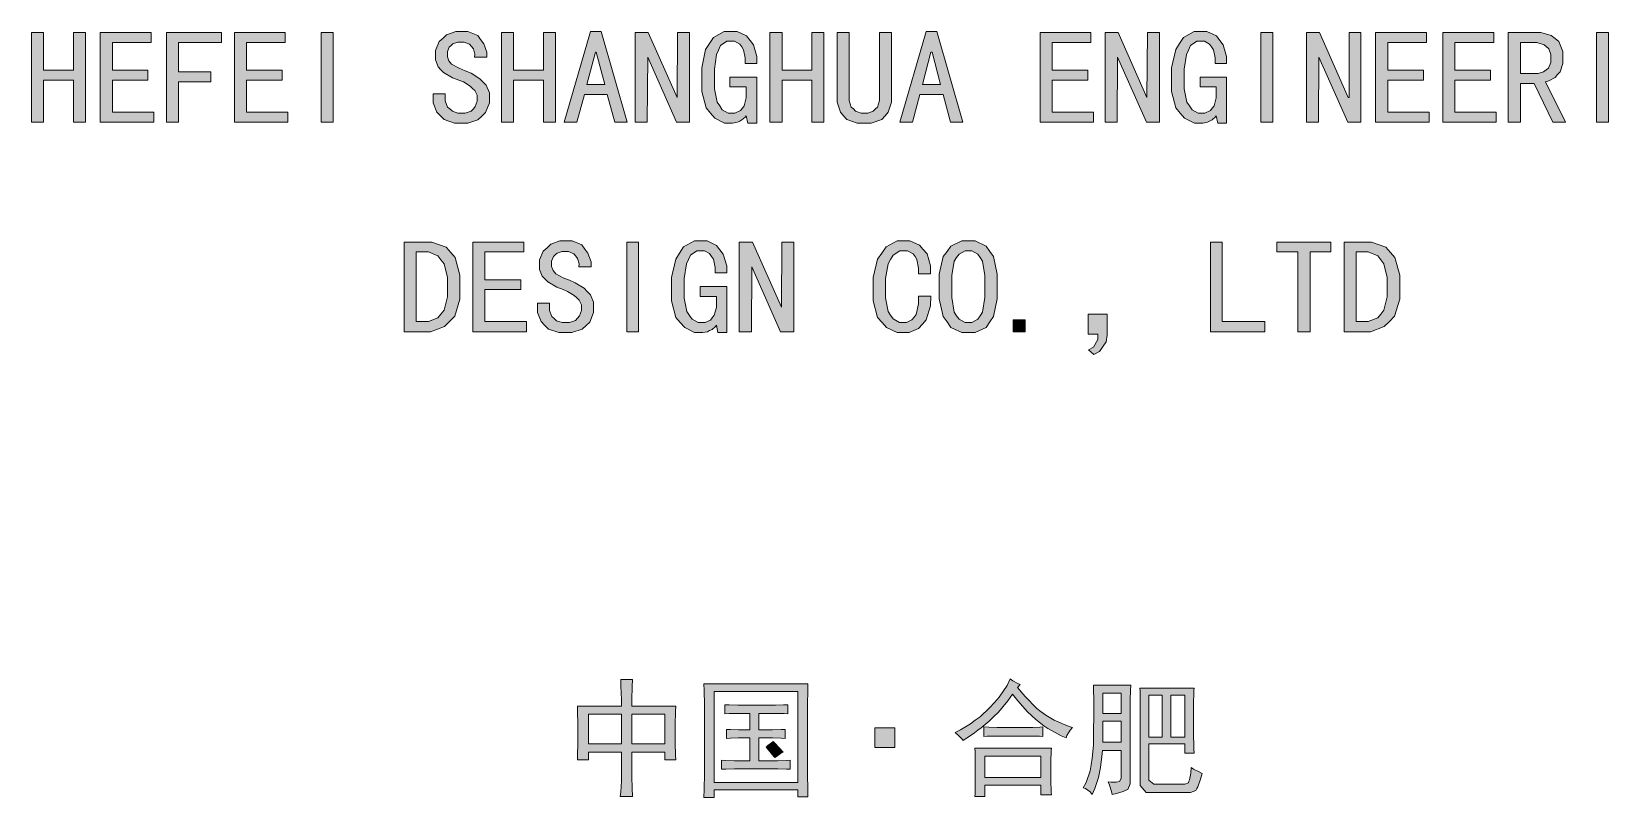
# Model space of a CAD drawing. Header units: millimetres. Extents: x 0 to 586, y 0 to 414.
# Drawn here: x 545.15 to 568.42, y 357.9 to 369.21 of the extents above; entities that cross this region are included whole.
import ezdxf

# ---------------------------------------------------------------- set-up
doc = ezdxf.new("R2010")
doc.units = ezdxf.units.MM

msp = doc.modelspace()

# ---------------------------------------------------------------- hatches: boundary and pattern name
h = msp.add_hatch(color=0)
h.dxf.hatch_style = 2
h.paths.add_polyline_path([(545.948306, 367.873139), (545.768389, 367.873139), (545.768389, 368.4905), (545.327417, 368.4905), (545.327417, 367.873139), (545.151028, 367.873139), (545.151028, 369.196056), (545.327417, 369.196056), (545.327417, 368.638667), (545.768389, 368.638667), (545.768389, 369.196056), (545.948306, 369.196056)])
h = msp.add_hatch(color=0)
h.dxf.hatch_style = 2
h.paths.add_polyline_path([(546.953722, 367.873139), (546.1635, 367.873139), (546.1635, 369.196056), (546.914917, 369.196056), (546.914917, 369.047889), (546.343417, 369.047889), (546.343417, 368.638667), (546.869056, 368.638667), (546.869056, 368.4905), (546.343417, 368.4905), (546.343417, 368.021306), (546.953722, 368.021306)])
h = msp.add_hatch(color=0)
h.dxf.hatch_style = 2
h.paths.add_polyline_path([(547.952083, 369.047889), (547.317083, 369.047889), (547.317083, 368.613972), (547.796861, 368.613972), (547.796861, 368.469333), (547.317083, 368.469333), (547.317083, 367.873139), (547.140694, 367.873139), (547.140694, 369.196056), (547.952083, 369.196056)])
h = msp.add_hatch(color=0)
h.dxf.hatch_style = 2
h.paths.add_polyline_path([(548.932806, 367.873139), (548.146111, 367.873139), (548.146111, 369.196056), (548.894, 369.196056), (548.894, 369.047889), (548.3225, 369.047889), (548.3225, 368.638667), (548.848139, 368.638667), (548.848139, 368.4905), (548.3225, 368.4905), (548.3225, 368.021306), (548.932806, 368.021306)])
h = msp.add_hatch(color=0)
h.dxf.hatch_style = 2
h.paths.add_polyline_path([(549.599556, 367.873139), (549.423167, 367.873139), (549.423167, 369.196056), (549.599556, 369.196056)])
h = msp.add_hatch(color=0)
h.dxf.hatch_style = 2
h.paths.add_polyline_path([(551.906722, 368.243556), (551.906722, 368.155361), (551.850278, 368.01425), (551.793833, 367.961333), (551.737389, 367.908417), (551.585694, 367.8555), (551.486917, 367.8555), (551.391667, 367.8555), (551.239972, 367.911944), (551.187056, 367.964861), (551.130611, 368.021306), (551.077694, 368.155361), (551.077694, 368.2365), (551.077694, 368.289417), (551.254083, 368.289417), (551.254083, 368.243556), (551.254083, 368.187111), (551.289361, 368.095389), (551.324639, 368.067167), (551.359917, 368.035417), (551.441056, 368.003667), (551.486917, 368.003667), (551.550417, 368.003667), (551.638611, 368.035417), (551.670361, 368.070694), (551.698583, 368.102444), (551.726806, 368.183583), (551.726806, 368.229444), (551.726806, 368.26825), (551.691528, 368.338806), (551.65625, 368.370556), (551.6245, 368.405833), (551.522194, 368.465806), (551.455167, 368.4905), (551.363444, 368.525778), (551.229389, 368.603389), (551.190583, 368.645722), (551.14825, 368.688056), (551.109444, 368.790361), (551.109444, 368.846806), (551.109444, 368.927944), (551.165889, 369.062), (551.222333, 369.111389), (551.27525, 369.160778), (551.409306, 369.210167), (551.486917, 369.210167), (551.589222, 369.210167), (551.733861, 369.150194), (551.776194, 369.090222), (551.822056, 369.03025), (551.867917, 368.90325), (551.867917, 368.832694), (551.688, 368.832694), (551.691528, 368.875028), (551.670361, 368.952639), (551.642139, 368.987917), (551.613917, 369.023194), (551.536306, 369.054944), (551.486917, 369.054944), (551.441056, 369.054944), (551.366972, 369.03025), (551.342278, 369.005556), (551.314056, 368.980861), (551.285833, 368.913833), (551.285833, 368.8715), (551.285833, 368.836222), (551.307, 368.77625), (551.328167, 368.751556), (551.349333, 368.726861), (551.462222, 368.666889), (551.550417, 368.631611), (551.635083, 368.596333), (551.765611, 368.511667), (551.811472, 368.465806), (551.857333, 368.416417), (551.906722, 368.307056)])
h = msp.add_hatch(color=0)
h.dxf.hatch_style = 2
h.paths.add_polyline_path([(552.880389, 367.873139), (552.704, 367.873139), (552.704, 368.4905), (552.263028, 368.4905), (552.263028, 367.873139), (552.083111, 367.873139), (552.083111, 369.196056), (552.263028, 369.196056), (552.263028, 368.638667), (552.704, 368.638667), (552.704, 369.196056), (552.880389, 369.196056)])
h = msp.add_hatch(color=0)
h.paths.add_polyline_path([(553.938722, 367.873139), (553.755278, 367.873139), (553.645917, 368.282361), (553.30725, 368.282361), (553.197889, 367.873139), (553.010917, 367.873139), (553.398972, 369.210167), (553.554194, 369.210167)])
h.paths.add_polyline_path([(553.607111, 368.430528), (553.483639, 368.90325), (553.469528, 368.90325), (553.346056, 368.430528)])
h = msp.add_hatch(color=0)
h.dxf.hatch_style = 2
h.paths.add_polyline_path([(554.859472, 367.873139), (554.668972, 367.873139), (554.242111, 368.832694), (554.235056, 367.873139), (554.055139, 367.873139), (554.055139, 369.196056), (554.249167, 369.196056), (554.676028, 368.2365), (554.683083, 369.196056), (554.859472, 369.196056)])
h = msp.add_hatch(color=0)
h.dxf.hatch_style = 2
h.paths.add_polyline_path([(555.850778, 367.8555), (555.72025, 367.8555), (555.695556, 367.964861), (555.681444, 367.943694), (555.632056, 367.904889), (555.600306, 367.88725), (555.568556, 367.873139), (555.494472, 367.8555), (555.455667, 367.8555), (555.374528, 367.8555), (555.229889, 367.933111), (555.166389, 368.007194), (555.102889, 368.084806), (555.039389, 368.324694), (555.039389, 368.4905), (555.039389, 368.673944), (555.095833, 368.945583), (555.155806, 369.033778), (555.21225, 369.121972), (555.371, 369.210167), (555.473306, 369.210167), (555.5615, 369.210167), (555.699083, 369.146667), (555.752, 369.079639), (555.801389, 369.012611), (555.850778, 368.843278), (555.850778, 368.737444), (555.681444, 368.737444), (555.681444, 368.822111), (555.653222, 368.942056), (555.628528, 368.984389), (555.600306, 369.023194), (555.522694, 369.065528), (555.473306, 369.065528), (555.409806, 369.065528), (555.318083, 369.002028), (555.286333, 368.935), (555.254583, 368.8715), (555.226361, 368.656306), (555.226361, 368.508139), (555.226361, 368.3635), (555.265167, 368.165944), (555.303972, 368.113028), (555.33925, 368.056583), (555.430972, 368.003667), (555.480361, 368.003667), (555.52975, 368.003667), (555.610889, 368.042472), (555.639111, 368.07775), (555.667333, 368.113028), (555.695556, 368.229444), (555.695556, 368.307056), (555.695556, 368.391722), (555.455667, 368.391722), (555.455667, 368.536361), (555.850778, 368.536361)])
h = msp.add_hatch(color=0)
h.dxf.hatch_style = 2
h.paths.add_polyline_path([(556.842083, 367.873139), (556.665694, 367.873139), (556.665694, 368.4905), (556.224722, 368.4905), (556.224722, 367.873139), (556.044806, 367.873139), (556.044806, 369.196056), (556.224722, 369.196056), (556.224722, 368.638667), (556.665694, 368.638667), (556.665694, 369.196056), (556.842083, 369.196056)])
h = msp.add_hatch(color=0)
h.dxf.hatch_style = 2
h.paths.add_polyline_path([(557.840444, 368.261194), (557.840444, 368.165944), (557.791056, 368.021306), (557.745194, 367.964861), (557.695806, 367.911944), (557.540583, 367.8555), (557.438278, 367.8555), (557.332444, 367.8555), (557.18075, 367.911944), (557.131361, 367.964861), (557.0855, 368.021306), (557.036111, 368.165944), (557.036111, 368.261194), (557.036111, 369.196056), (557.2125, 369.196056), (557.2125, 368.261194), (557.2125, 368.194167), (557.24425, 368.095389), (557.276, 368.067167), (557.30775, 368.035417), (557.388889, 368.003667), (557.438278, 368.003667), (557.487667, 368.003667), (557.568806, 368.035417), (557.600556, 368.067167), (557.632306, 368.095389), (557.660528, 368.194167), (557.660528, 368.261194), (557.660528, 369.196056), (557.840444, 369.196056)])
h = msp.add_hatch(color=0)
h.paths.add_polyline_path([(558.891722, 367.873139), (558.708278, 367.873139), (558.598917, 368.282361), (558.256722, 368.282361), (558.150889, 367.873139), (557.963917, 367.873139), (558.351972, 369.210167), (558.507194, 369.210167)])
h.paths.add_polyline_path([(558.560111, 368.430528), (558.436639, 368.90325), (558.419, 368.90325), (558.295528, 368.430528)])
h = msp.add_hatch(color=0)
h.dxf.hatch_style = 2
h.paths.add_polyline_path([(560.817889, 367.873139), (560.031194, 367.873139), (560.031194, 369.196056), (560.779083, 369.196056), (560.779083, 369.047889), (560.207583, 369.047889), (560.207583, 368.638667), (560.733222, 368.638667), (560.733222, 368.4905), (560.207583, 368.4905), (560.207583, 368.021306), (560.817889, 368.021306)])
h = msp.add_hatch(color=0)
h.dxf.hatch_style = 2
h.paths.add_polyline_path([(561.795083, 367.873139), (561.601056, 367.873139), (561.174194, 368.832694), (561.167139, 367.873139), (560.99075, 367.873139), (560.99075, 369.196056), (561.18125, 369.196056), (561.608111, 368.2365), (561.615167, 369.196056), (561.795083, 369.196056)])
h = msp.add_hatch(color=0)
h.dxf.hatch_style = 2
h.paths.add_polyline_path([(562.782861, 367.8555), (562.652333, 367.8555), (562.631167, 367.964861), (562.613528, 367.943694), (562.567667, 367.904889), (562.532389, 367.88725), (562.500639, 367.873139), (562.430083, 367.8555), (562.391278, 367.8555), (562.310139, 367.8555), (562.161972, 367.933111), (562.098472, 368.007194), (562.034972, 368.084806), (561.971472, 368.324694), (561.971472, 368.4905), (561.971472, 368.673944), (562.031444, 368.945583), (562.087889, 369.033778), (562.147861, 369.121972), (562.303083, 369.210167), (562.405389, 369.210167), (562.493583, 369.210167), (562.634694, 369.146667), (562.684083, 369.079639), (562.733472, 369.012611), (562.782861, 368.843278), (562.782861, 368.737444), (562.613528, 368.737444), (562.613528, 368.822111), (562.588833, 368.942056), (562.560611, 368.984389), (562.532389, 369.023194), (562.454778, 369.065528), (562.405389, 369.065528), (562.341889, 369.065528), (562.250167, 369.002028), (562.218417, 368.935), (562.190194, 368.8715), (562.158444, 368.656306), (562.158444, 368.508139), (562.158444, 368.3635), (562.19725, 368.165944), (562.236056, 368.113028), (562.274861, 368.056583), (562.363056, 368.003667), (562.412444, 368.003667), (562.461833, 368.003667), (562.542972, 368.042472), (562.571194, 368.07775), (562.599417, 368.113028), (562.631167, 368.229444), (562.631167, 368.307056), (562.631167, 368.391722), (562.391278, 368.391722), (562.391278, 368.536361), (562.782861, 368.536361)])
h = msp.add_hatch(color=0)
h.dxf.hatch_style = 2
h.paths.add_polyline_path([(563.463722, 367.873139), (563.287333, 367.873139), (563.287333, 369.196056), (563.463722, 369.196056)])
h = msp.add_hatch(color=0)
h.dxf.hatch_style = 2
h.paths.add_polyline_path([(564.765472, 367.873139), (564.571444, 367.873139), (564.144583, 368.832694), (564.137528, 367.873139), (563.961139, 367.873139), (563.961139, 369.196056), (564.155167, 369.196056), (564.5785, 368.2365), (564.589083, 368.2365), (564.589083, 369.196056), (564.765472, 369.196056)])
h = msp.add_hatch(color=0)
h.dxf.hatch_style = 2
h.paths.add_polyline_path([(565.770889, 367.873139), (564.980667, 367.873139), (564.980667, 369.196056), (565.732083, 369.196056), (565.732083, 369.047889), (565.160583, 369.047889), (565.160583, 368.638667), (565.686222, 368.638667), (565.686222, 368.4905), (565.160583, 368.4905), (565.160583, 368.021306), (565.770889, 368.021306)])
h = msp.add_hatch(color=0)
h.dxf.hatch_style = 2
h.paths.add_polyline_path([(566.762194, 367.873139), (565.971972, 367.873139), (565.971972, 369.196056), (566.723389, 369.196056), (566.723389, 369.047889), (566.151889, 369.047889), (566.151889, 368.638667), (566.677528, 368.638667), (566.677528, 368.4905), (566.151889, 368.4905), (566.151889, 368.021306), (566.762194, 368.021306)])
h = msp.add_hatch(color=0)
h.paths.add_polyline_path([(567.781722, 367.873139), (567.598278, 367.873139), (567.319583, 368.444639), (567.1185, 368.444639), (567.1185, 367.873139), (566.938583, 367.873139), (566.938583, 369.196056), (567.326639, 369.196056), (567.418361, 369.196056), (567.570056, 369.150194), (567.630028, 369.107861), (567.686472, 369.062), (567.742917, 368.917361), (567.742917, 368.815056), (567.742917, 368.737444), (567.704111, 368.6175), (567.665306, 368.575167), (567.630028, 368.532833), (567.538306, 368.479917), (567.488917, 368.469333)])
h.paths.add_polyline_path([(567.566528, 368.815056), (567.566528, 368.8715), (567.534778, 368.956167), (567.4995, 368.987917), (567.46775, 369.016139), (567.361917, 369.047889), (567.287833, 369.047889), (567.1185, 369.047889), (567.1185, 368.592806), (567.333694, 368.592806), (567.379556, 368.592806), (567.460694, 368.6175), (567.495972, 368.642194), (567.53125, 368.666889), (567.566528, 368.755083)])
h = msp.add_hatch(color=0)
h.dxf.hatch_style = 2
h.paths.add_polyline_path([(568.416722, 367.873139), (568.240333, 367.873139), (568.240333, 369.196056), (568.416722, 369.196056)])
h = msp.add_hatch(color=0)
h.paths.add_polyline_path([(551.469278, 365.438972), (551.469278, 365.259056), (551.395194, 365.008583), (551.317583, 364.930972), (551.2435, 364.856889), (551.038889, 364.779278), (550.911889, 364.779278), (550.650833, 364.779278), (550.650833, 366.102194), (550.911889, 366.102194), (551.056528, 366.102194), (551.268194, 366.024583), (551.335222, 365.9505), (551.40225, 365.872889), (551.469278, 365.615361)])
h.paths.add_polyline_path([(551.285833, 365.438972), (551.285833, 365.580083), (551.236444, 365.781167), (551.190583, 365.841139), (551.144722, 365.897583), (551.007139, 365.957556), (550.911889, 365.957556), (550.827222, 365.957556), (550.827222, 364.927444), (550.911889, 364.927444), (551.007139, 364.927444), (551.144722, 364.983889), (551.190583, 365.040333), (551.236444, 365.096778), (551.285833, 365.294333)])
h = msp.add_hatch(color=0)
h.dxf.hatch_style = 2
h.paths.add_polyline_path([(552.453528, 364.779278), (551.663306, 364.779278), (551.663306, 366.102194), (552.414722, 366.102194), (552.414722, 365.957556), (551.839694, 365.957556), (551.839694, 365.544806), (552.368861, 365.544806), (552.368861, 365.400167), (551.839694, 365.400167), (551.839694, 364.927444), (552.453528, 364.927444)])
h = msp.add_hatch(color=0)
h.dxf.hatch_style = 2
h.paths.add_polyline_path([(553.441306, 365.153222), (553.441306, 365.0615), (553.388389, 364.920389), (553.331944, 364.871), (553.2755, 364.818083), (553.120278, 364.765167), (553.025028, 364.765167), (552.929778, 364.765167), (552.778083, 364.818083), (552.721639, 364.874528), (552.668722, 364.927444), (552.615806, 365.0615), (552.615806, 365.142639), (552.615806, 365.199083), (552.792194, 365.199083), (552.792194, 365.153222), (552.792194, 365.09325), (552.827472, 365.005056), (552.86275, 364.973306), (552.898028, 364.941556), (552.979167, 364.913333), (553.025028, 364.913333), (553.088528, 364.913333), (553.176722, 364.945083), (553.208472, 364.976833), (553.236694, 365.012111), (553.264917, 365.089722), (553.264917, 365.135583), (553.264917, 365.174389), (553.229639, 365.244944), (553.194361, 365.280222), (553.159083, 365.311972), (553.060306, 365.371944), (552.993278, 365.400167), (552.901556, 365.435444), (552.7675, 365.513056), (552.728694, 365.555389), (552.686361, 365.597722), (552.647556, 365.6965), (552.647556, 365.756472), (552.647556, 365.837611), (552.700472, 365.968139), (552.756917, 366.017528), (552.813361, 366.070444), (552.947417, 366.119833), (553.025028, 366.119833), (553.127333, 366.119833), (553.271972, 366.059861), (553.314306, 365.999889), (553.360167, 365.939917), (553.406028, 365.809389), (553.406028, 365.738833), (553.226111, 365.738833), (553.229639, 365.781167), (553.208472, 365.858778), (553.18025, 365.894056), (553.152028, 365.929333), (553.074417, 365.964611), (553.025028, 365.964611), (552.979167, 365.964611), (552.905083, 365.939917), (552.876861, 365.915222), (552.852167, 365.890528), (552.823944, 365.819972), (552.823944, 365.777639), (552.823944, 365.742361), (552.845111, 365.682389), (552.866278, 365.657694), (552.887444, 365.633), (552.996806, 365.573028), (553.088528, 365.53775), (553.173194, 365.502472), (553.303722, 365.421333), (553.349583, 365.371944), (553.395444, 365.322556), (553.441306, 365.213194)])
h = msp.add_hatch(color=0)
h.dxf.hatch_style = 2
h.paths.add_polyline_path([(554.108056, 364.779278), (553.931667, 364.779278), (553.931667, 366.102194), (554.108056, 366.102194)])
h = msp.add_hatch(color=0)
h.dxf.hatch_style = 2
h.paths.add_polyline_path([(555.409806, 364.765167), (555.27575, 364.765167), (555.254583, 364.874528), (555.236944, 364.849833), (555.191083, 364.811028), (555.155806, 364.796917), (555.124056, 364.779278), (555.0535, 364.765167), (555.014694, 364.765167), (554.933556, 364.765167), (554.788917, 364.83925), (554.721889, 364.916861), (554.658389, 364.990944), (554.594889, 365.234361), (554.594889, 365.400167), (554.594889, 365.580083), (554.654861, 365.851722), (554.711306, 365.939917), (554.771278, 366.031639), (554.930028, 366.119833), (555.028806, 366.119833), (555.117, 366.119833), (555.258111, 366.052806), (555.3075, 365.989306), (555.356889, 365.922278), (555.409806, 365.752944), (555.409806, 365.647111), (555.236944, 365.647111), (555.236944, 365.72825), (555.21225, 365.851722), (555.184028, 365.890528), (555.155806, 365.932861), (555.078194, 365.971667), (555.028806, 365.971667), (554.968833, 365.971667), (554.873583, 365.908167), (554.841833, 365.844667), (554.813611, 365.781167), (554.781861, 365.565972), (554.781861, 365.414278), (554.781861, 365.273167), (554.820667, 365.075611), (554.859472, 365.019167), (554.898278, 364.96625), (554.986472, 364.913333), (555.035861, 364.913333), (555.088778, 364.913333), (555.166389, 364.948611), (555.194611, 364.983889), (555.222833, 365.022694), (555.254583, 365.135583), (555.254583, 365.213194), (555.254583, 365.297861), (555.014694, 365.297861), (555.014694, 365.446028), (555.409806, 365.446028)])
h = msp.add_hatch(color=0)
h.dxf.hatch_style = 2
h.paths.add_polyline_path([(556.397583, 364.779278), (556.203556, 364.779278), (555.780222, 365.738833), (555.773167, 364.779278), (555.59325, 364.779278), (555.59325, 366.102194), (555.787278, 366.102194), (556.214139, 365.142639), (556.221194, 366.102194), (556.397583, 366.102194)])
h = msp.add_hatch(color=0)
h.dxf.hatch_style = 2
h.paths.add_polyline_path([(558.419, 365.304917), (558.415472, 365.160278), (558.351972, 364.952139), (558.295528, 364.888639), (558.235556, 364.828667), (558.097972, 364.765167), (558.016833, 364.765167), (557.921583, 364.765167), (557.762833, 364.83925), (557.699333, 364.916861), (557.632306, 364.990944), (557.568806, 365.234361), (557.568806, 365.400167), (557.568806, 365.580083), (557.632306, 365.851722), (557.695806, 365.939917), (557.759306, 366.031639), (557.921583, 366.119833), (558.023889, 366.119833), (558.108556, 366.119833), (558.249667, 366.056333), (558.306111, 365.992833), (558.362556, 365.929333), (558.415472, 365.749417), (558.411944, 365.633), (558.239083, 365.633), (558.239083, 365.717667), (558.214389, 365.844667), (558.186167, 365.887), (558.157944, 365.929333), (558.076806, 365.971667), (558.023889, 365.971667), (557.960389, 365.971667), (557.861611, 365.908167), (557.826333, 365.844667), (557.791056, 365.781167), (557.75225, 365.565972), (557.75225, 365.414278), (557.75225, 365.276694), (557.791056, 365.079139), (557.826333, 365.022694), (557.861611, 364.969778), (557.956861, 364.913333), (558.016833, 364.913333), (558.059167, 364.913333), (558.136778, 364.952139), (558.172056, 364.994472), (558.203806, 365.033278), (558.239083, 365.192028), (558.239083, 365.304917)])
h = msp.add_hatch(color=0)
h.paths.add_polyline_path([(559.399722, 365.446028), (559.399722, 365.262583), (559.343278, 365.001528), (559.290361, 364.923917), (559.233917, 364.842778), (559.075167, 364.765167), (558.976389, 364.765167), (558.874083, 364.765167), (558.715333, 364.842778), (558.658889, 364.923917), (558.598917, 365.001528), (558.542472, 365.262583), (558.542472, 365.446028), (558.542472, 365.629472), (558.598917, 365.887), (558.658889, 365.964611), (558.715333, 366.042222), (558.874083, 366.119833), (558.976389, 366.119833), (559.075167, 366.119833), (559.233917, 366.042222), (559.290361, 365.964611), (559.343278, 365.887), (559.399722, 365.629472)])
h.paths.add_polyline_path([(559.216278, 365.446028), (559.216278, 365.608306), (559.181, 365.819972), (559.145722, 365.872889), (559.110444, 365.922278), (559.025778, 365.971667), (558.976389, 365.971667), (558.923472, 365.971667), (558.838806, 365.922278), (558.8, 365.872889), (558.764722, 365.819972), (558.729444, 365.608306), (558.729444, 365.446028), (558.729444, 365.28375), (558.764722, 365.068556), (558.8, 365.015639), (558.838806, 364.962722), (558.923472, 364.913333), (558.976389, 364.913333), (559.025778, 364.913333), (559.110444, 364.962722), (559.145722, 365.015639), (559.181, 365.068556), (559.216278, 365.28375)])
h = msp.add_hatch(color=0)
h.dxf.hatch_style = 2
h.paths.add_polyline_path([(563.347306, 364.779278), (562.542972, 364.779278), (562.542972, 366.102194), (562.719361, 366.102194), (562.719361, 364.927444), (563.347306, 364.927444)])
h = msp.add_hatch(color=0)
h.dxf.hatch_style = 2
h.paths.add_polyline_path([(564.320972, 365.957556), (564.014056, 365.957556), (564.014056, 364.779278), (563.834139, 364.779278), (563.834139, 365.957556), (563.523694, 365.957556), (563.523694, 366.102194), (564.320972, 366.102194)])
h = msp.add_hatch(color=0)
h.paths.add_polyline_path([(565.336972, 365.438972), (565.336972, 365.259056), (565.259361, 365.008583), (565.185278, 364.930972), (565.107667, 364.856889), (564.906583, 364.779278), (564.779583, 364.779278), (564.515, 364.779278), (564.515, 366.102194), (564.779583, 366.102194), (564.920694, 366.102194), (565.132361, 366.024583), (565.199389, 365.9505), (565.266417, 365.872889), (565.336972, 365.615361)])
h.paths.add_polyline_path([(565.15, 365.438972), (565.15, 365.580083), (565.104139, 365.781167), (565.058278, 365.841139), (565.012417, 365.897583), (564.871306, 365.957556), (564.779583, 365.957556), (564.694917, 365.957556), (564.694917, 364.927444), (564.779583, 364.927444), (564.871306, 364.927444), (565.012417, 364.983889), (565.058278, 365.040333), (565.104139, 365.096778), (565.15, 365.294333)])
h = msp.add_hatch(color=0)
h.dxf.hatch_style = 2
h.paths.add_polyline_path([(559.812472, 364.779278), (559.632556, 364.779278), (559.632556, 364.952139), (559.812472, 364.952139)])
h = msp.add_hatch(color=0)
h.dxf.hatch_style = 2
h.paths.add_polyline_path([(560.740278, 365.036806), (561.018972, 365.036806), (561.018972, 364.726361), (561.004861, 364.631111), (560.909611, 364.486472), (560.824944, 364.440611), (560.747333, 364.511167), (560.817889, 364.549972), (560.884917, 364.662861), (560.884917, 364.740472), (560.740278, 364.740472)])
h = msp.add_hatch(color=0)
h.paths.add_polyline_path([(554.016333, 359.646361), (554.012806, 359.540528), (554.009278, 359.342972), (554.009278, 359.25125), (554.654861, 359.25125), (554.651333, 359.177167), (554.647806, 358.972556), (554.647806, 358.842028), (554.647806, 358.715028), (554.651333, 358.524528), (554.654861, 358.461028), (554.492583, 358.461028), (554.492583, 358.573917), (554.009278, 358.573917), (554.009278, 358.252889), (554.009278, 358.210556), (554.012806, 358.041222), (554.016333, 357.91775), (553.836417, 357.91775), (553.843472, 357.984778), (553.854056, 358.143528), (553.854056, 358.231722), (553.854056, 358.573917), (553.367222, 358.573917), (553.367222, 358.461028), (553.204944, 358.461028), (553.208472, 358.517472), (553.212, 358.707972), (553.212, 358.842028), (553.212, 358.979611), (553.208472, 359.184222), (553.204944, 359.25125), (553.854056, 359.25125), (553.854056, 359.350028), (553.847, 359.547583), (553.843472, 359.646361)])
h.paths.add_polyline_path([(554.492583, 358.693861), (554.492583, 359.131306), (554.009278, 359.131306), (554.009278, 358.693861)])
h.paths.add_polyline_path([(553.854056, 358.693861), (553.854056, 359.131306), (553.367222, 359.131306), (553.367222, 358.693861)])
h = msp.add_hatch(color=0)
h.paths.add_polyline_path([(556.605722, 359.579333), (556.602194, 359.484083), (556.598667, 359.275944), (556.598667, 359.163056), (556.598667, 358.365778), (556.598667, 358.249361), (556.602194, 358.023583), (556.605722, 357.910694), (556.457556, 357.910694), (556.457556, 358.016528), (555.222833, 358.016528), (555.222833, 357.903639), (555.071139, 357.903639), (555.074667, 358.020056), (555.081722, 358.256417), (555.081722, 358.379889), (555.081722, 359.163056), (555.081722, 359.272417), (555.074667, 359.480556), (555.071139, 359.579333)])
h.paths.add_polyline_path([(556.457556, 358.125889), (556.457556, 359.466444), (555.222833, 359.466444), (555.222833, 358.125889)])
h = msp.add_hatch(color=0)
h.dxf.hatch_style = 2
h.paths.add_polyline_path([(559.699583, 359.526417), (559.808944, 359.395889), (559.981806, 359.215972), (560.048833, 359.170111), (560.115861, 359.120722), (560.239333, 359.046639), (560.295778, 359.018417), (560.352222, 358.993722), (560.458056, 358.951389), (560.510972, 358.937278), (560.475694, 358.898472), (560.426306, 358.820861), (560.415722, 358.782056), (560.341639, 358.813806), (560.207583, 358.887889), (560.147611, 358.923167), (560.087639, 358.961972), (559.967694, 359.053694), (559.904194, 359.113667), (559.844222, 359.170111), (559.703111, 359.328861), (559.6255, 359.427639), (559.554944, 359.328861), (559.417361, 359.163056), (559.346806, 359.099556), (559.279778, 359.032528), (559.159833, 358.930222), (559.113972, 358.894944), (559.064583, 358.856139), (558.955222, 358.782056), (558.89525, 358.74325), (558.888194, 358.760889), (558.828222, 358.820861), (558.778833, 358.863194), (558.856444, 358.902), (559.004611, 358.990194), (559.075167, 359.043111), (559.145722, 359.096028), (559.286833, 359.226556), (559.357389, 359.307694), (559.427944, 359.385306), (559.544361, 359.558167), (559.590222, 359.653417), (559.629028, 359.625194), (559.703111, 359.586389), (559.738389, 359.572278)])
h = msp.add_hatch(color=0)
h.paths.add_polyline_path([(561.033083, 358.136472), (561.078944, 358.129417), (561.153028, 358.129417), (561.177722, 358.132944), (561.202417, 358.14), (561.227111, 358.182333), (561.227111, 358.224667), (561.227111, 358.595083), (560.951944, 358.595083), (560.941361, 358.506889), (560.920194, 358.344611), (560.906083, 358.274056), (560.891972, 358.199972), (560.839056, 358.037694), (560.80025, 357.9495), (560.7685, 357.984778), (560.701472, 358.034167), (560.666194, 358.04475), (560.712056, 358.122361), (560.772028, 358.295222), (560.786139, 358.386944), (560.80025, 358.482194), (560.817889, 358.676222), (560.821417, 358.782056), (560.821417, 358.887889), (560.824944, 359.106611), (560.824944, 359.2195), (560.824944, 359.335917), (560.821417, 359.508778), (560.817889, 359.561694), (561.368222, 359.561694), (561.364694, 359.487611), (561.361167, 359.342972), (561.361167, 359.272417), (561.361167, 358.17175), (561.361167, 358.104722), (561.325889, 358.023583), (561.294139, 358.009472), (561.258861, 357.991833), (561.160083, 357.963611), (561.093056, 357.9495), (561.082472, 357.991833), (561.05425, 358.087083)])
h.paths.add_polyline_path([(561.227111, 358.722083), (561.227111, 359.029), (560.959, 359.029), (560.959, 358.722083)])
h.paths.add_polyline_path([(561.227111, 359.145417), (561.227111, 359.445278), (560.959, 359.445278), (560.959, 359.145417)])
h = msp.add_hatch(color=0)
h.paths.add_polyline_path([(562.303083, 359.519361), (562.299556, 359.484083), (562.296028, 359.258306), (562.296028, 359.064278), (562.296028, 358.87025), (562.299556, 358.619778), (562.303083, 358.559806), (562.169028, 358.559806), (562.169028, 358.693861), (561.636333, 358.693861), (561.636333, 358.224667), (561.636333, 358.161167), (561.706889, 358.097667), (561.777444, 358.097667), (562.126694, 358.097667), (562.1655, 358.097667), (562.218417, 358.118833), (562.225472, 358.143528), (562.236056, 358.164694), (562.253694, 358.263472), (562.26075, 358.344611), (562.296028, 358.319917), (562.377167, 358.281111), (562.423028, 358.259944), (562.398333, 358.175278), (562.356, 358.062389), (562.341889, 358.034167), (562.327778, 358.005944), (562.250167, 357.977722), (562.186667, 357.977722), (561.678667, 357.977722), (561.594, 357.977722), (561.509333, 358.080028), (561.509333, 358.178806), (561.509333, 359.304167), (561.509333, 359.367667), (561.505806, 359.4735), (561.502278, 359.519361)])
h.paths.add_polyline_path([(562.169028, 358.796167), (562.169028, 359.413528), (561.960889, 359.413528), (561.960889, 358.796167)])
h.paths.add_polyline_path([(561.833889, 358.796167), (561.833889, 359.413528), (561.636333, 359.413528), (561.636333, 358.796167)])
h = msp.add_hatch(color=0)
h.dxf.hatch_style = 2
h.paths.add_polyline_path([(556.0695, 359.265361), (556.125944, 359.265361), (556.245889, 359.268889), (556.309389, 359.272417), (556.309389, 359.138361), (556.252944, 359.141889), (556.133, 359.145417), (556.0695, 359.145417), (555.882528, 359.145417), (555.882528, 358.902), (556.016583, 358.902), (556.083611, 358.902), (556.210611, 358.905528), (556.270583, 358.909056), (556.270583, 358.775), (556.210611, 358.778528), (556.083611, 358.782056), (556.016583, 358.782056), (555.882528, 358.782056), (555.882528, 358.446917), (556.090667, 358.446917), (556.157694, 358.446917), (556.284694, 358.450444), (556.344667, 358.453972), (556.344667, 358.319917), (556.288222, 358.323444), (556.161222, 358.326972), (556.090667, 358.326972), (555.586194, 358.326972), (555.522694, 358.326972), (555.395694, 358.323444), (555.332194, 358.319917), (555.332194, 358.453972), (555.395694, 358.450444), (555.522694, 358.446917), (555.586194, 358.446917), (555.748472, 358.446917), (555.748472, 358.782056), (555.646167, 358.782056), (555.582667, 358.782056), (555.462722, 358.778528), (555.406278, 358.775), (555.406278, 358.909056), (555.462722, 358.905528), (555.582667, 358.902), (555.646167, 358.902), (555.748472, 358.902), (555.748472, 359.145417), (555.639111, 359.145417), (555.572083, 359.145417), (555.441556, 359.141889), (555.378056, 359.138361), (555.378056, 359.272417), (555.441556, 359.268889), (555.572083, 359.265361), (555.639111, 359.265361)])
h = msp.add_hatch(color=0)
h.dxf.hatch_style = 2
h.paths.add_polyline_path([(557.5935, 358.930222), (557.886306, 358.930222), (557.886306, 358.640944), (557.5935, 358.640944)])
h = msp.add_hatch(color=0)
h.dxf.hatch_style = 2
h.paths.add_polyline_path([(559.865389, 358.937278), (559.921833, 358.937278), (560.027667, 358.940806), (560.073528, 358.944333), (560.073528, 358.803222), (560.024139, 358.80675), (559.921833, 358.810278), (559.872444, 358.810278), (559.456167, 358.810278), (559.375028, 358.810278), (559.251556, 358.80675), (559.202167, 358.803222), (559.202167, 358.944333), (559.272722, 358.940806), (559.399722, 358.937278), (559.456167, 358.937278)])
h = msp.add_hatch(color=0)
h.dxf.hatch_style = 2
h.paths.add_polyline_path([(556.090667, 358.729139), (556.111833, 358.7115), (556.185917, 358.633889), (556.242361, 358.573917), (556.203556, 358.55275), (556.140056, 358.510417), (556.115361, 358.492778), (556.104778, 358.506889), (556.041278, 358.5845), (555.988361, 358.648), (556.016583, 358.669167), (556.0695, 358.7115)])
h = msp.add_hatch(color=0)
h.paths.add_polyline_path([(560.200528, 358.633889), (560.193472, 358.595083), (560.189944, 358.42575), (560.189944, 358.291694), (560.189944, 358.157639), (560.193472, 357.98125), (560.200528, 357.942444), (560.041778, 357.942444), (560.041778, 358.083556), (559.216278, 358.083556), (559.216278, 357.91775), (559.068111, 357.91775), (559.071639, 357.963611), (559.075167, 358.132944), (559.075167, 358.259944), (559.075167, 358.390472), (559.071639, 358.577444), (559.068111, 358.633889)])
h.paths.add_polyline_path([(560.041778, 358.199972), (560.041778, 358.513944), (559.216278, 358.513944), (559.216278, 358.199972)])

# ---------------------------------------------------------------- linework, layer by layer
at = {"color": 0, "lineweight": 0}
for points in [[(545.948306, 367.873139), (545.768389, 367.873139), (545.768389, 368.4905), (545.327417, 368.4905), (545.327417, 367.873139), (545.151028, 367.873139), (545.151028, 369.196056), (545.327417, 369.196056), (545.327417, 368.638667), (545.768389, 368.638667), (545.768389, 369.196056), (545.948306, 369.196056)], [(546.953722, 367.873139), (546.1635, 367.873139), (546.1635, 369.196056), (546.914917, 369.196056), (546.914917, 369.047889), (546.343417, 369.047889), (546.343417, 368.638667), (546.869056, 368.638667), (546.869056, 368.4905), (546.343417, 368.4905), (546.343417, 368.021306), (546.953722, 368.021306)], [(547.952083, 369.047889), (547.317083, 369.047889), (547.317083, 368.613972), (547.796861, 368.613972), (547.796861, 368.469333), (547.317083, 368.469333), (547.317083, 367.873139), (547.140694, 367.873139), (547.140694, 369.196056), (547.952083, 369.196056)], [(548.932806, 367.873139), (548.146111, 367.873139), (548.146111, 369.196056), (548.894, 369.196056), (548.894, 369.047889), (548.3225, 369.047889), (548.3225, 368.638667), (548.848139, 368.638667), (548.848139, 368.4905), (548.3225, 368.4905), (548.3225, 368.021306), (548.932806, 368.021306)], [(549.599556, 367.873139), (549.423167, 367.873139), (549.423167, 369.196056), (549.599556, 369.196056)], [(551.906722, 368.243556), (551.906722, 368.155361), (551.850278, 368.01425), (551.793833, 367.961333), (551.737389, 367.908417), (551.585694, 367.8555), (551.486917, 367.8555), (551.391667, 367.8555), (551.239972, 367.911944), (551.187056, 367.964861), (551.130611, 368.021306), (551.077694, 368.155361), (551.077694, 368.2365), (551.077694, 368.289417), (551.254083, 368.289417), (551.254083, 368.243556), (551.254083, 368.187111), (551.289361, 368.095389), (551.324639, 368.067167), (551.359917, 368.035417), (551.441056, 368.003667), (551.486917, 368.003667), (551.550417, 368.003667), (551.638611, 368.035417), (551.670361, 368.070694), (551.698583, 368.102444), (551.726806, 368.183583), (551.726806, 368.229444), (551.726806, 368.26825), (551.691528, 368.338806), (551.65625, 368.370556), (551.6245, 368.405833), (551.522194, 368.465806), (551.455167, 368.4905), (551.363444, 368.525778), (551.229389, 368.603389), (551.190583, 368.645722), (551.14825, 368.688056), (551.109444, 368.790361), (551.109444, 368.846806), (551.109444, 368.927944), (551.165889, 369.062), (551.222333, 369.111389), (551.27525, 369.160778), (551.409306, 369.210167), (551.486917, 369.210167), (551.589222, 369.210167), (551.733861, 369.150194), (551.776194, 369.090222), (551.822056, 369.03025), (551.867917, 368.90325), (551.867917, 368.832694), (551.688, 368.832694), (551.691528, 368.875028), (551.670361, 368.952639), (551.642139, 368.987917), (551.613917, 369.023194), (551.536306, 369.054944), (551.486917, 369.054944), (551.441056, 369.054944), (551.366972, 369.03025), (551.342278, 369.005556), (551.314056, 368.980861), (551.285833, 368.913833), (551.285833, 368.8715), (551.285833, 368.836222), (551.307, 368.77625), (551.328167, 368.751556), (551.349333, 368.726861), (551.462222, 368.666889), (551.550417, 368.631611), (551.635083, 368.596333), (551.765611, 368.511667), (551.811472, 368.465806), (551.857333, 368.416417), (551.906722, 368.307056)], [(552.880389, 367.873139), (552.704, 367.873139), (552.704, 368.4905), (552.263028, 368.4905), (552.263028, 367.873139), (552.083111, 367.873139), (552.083111, 369.196056), (552.263028, 369.196056), (552.263028, 368.638667), (552.704, 368.638667), (552.704, 369.196056), (552.880389, 369.196056)], [(553.938722, 367.873139), (553.755278, 367.873139), (553.645917, 368.282361), (553.30725, 368.282361), (553.197889, 367.873139), (553.010917, 367.873139), (553.398972, 369.210167), (553.554194, 369.210167)], [(554.859472, 367.873139), (554.668972, 367.873139), (554.242111, 368.832694), (554.235056, 367.873139), (554.055139, 367.873139), (554.055139, 369.196056), (554.249167, 369.196056), (554.676028, 368.2365), (554.683083, 369.196056), (554.859472, 369.196056)], [(555.850778, 367.8555), (555.72025, 367.8555), (555.695556, 367.964861), (555.681444, 367.943694), (555.632056, 367.904889), (555.600306, 367.88725), (555.568556, 367.873139), (555.494472, 367.8555), (555.455667, 367.8555), (555.374528, 367.8555), (555.229889, 367.933111), (555.166389, 368.007194), (555.102889, 368.084806), (555.039389, 368.324694), (555.039389, 368.4905), (555.039389, 368.673944), (555.095833, 368.945583), (555.155806, 369.033778), (555.21225, 369.121972), (555.371, 369.210167), (555.473306, 369.210167), (555.5615, 369.210167), (555.699083, 369.146667), (555.752, 369.079639), (555.801389, 369.012611), (555.850778, 368.843278), (555.850778, 368.737444), (555.681444, 368.737444), (555.681444, 368.822111), (555.653222, 368.942056), (555.628528, 368.984389), (555.600306, 369.023194), (555.522694, 369.065528), (555.473306, 369.065528), (555.409806, 369.065528), (555.318083, 369.002028), (555.286333, 368.935), (555.254583, 368.8715), (555.226361, 368.656306), (555.226361, 368.508139), (555.226361, 368.3635), (555.265167, 368.165944), (555.303972, 368.113028), (555.33925, 368.056583), (555.430972, 368.003667), (555.480361, 368.003667), (555.52975, 368.003667), (555.610889, 368.042472), (555.639111, 368.07775), (555.667333, 368.113028), (555.695556, 368.229444), (555.695556, 368.307056), (555.695556, 368.391722), (555.455667, 368.391722), (555.455667, 368.536361), (555.850778, 368.536361)], [(556.842083, 367.873139), (556.665694, 367.873139), (556.665694, 368.4905), (556.224722, 368.4905), (556.224722, 367.873139), (556.044806, 367.873139), (556.044806, 369.196056), (556.224722, 369.196056), (556.224722, 368.638667), (556.665694, 368.638667), (556.665694, 369.196056), (556.842083, 369.196056)], [(557.840444, 368.261194), (557.840444, 368.165944), (557.791056, 368.021306), (557.745194, 367.964861), (557.695806, 367.911944), (557.540583, 367.8555), (557.438278, 367.8555), (557.332444, 367.8555), (557.18075, 367.911944), (557.131361, 367.964861), (557.0855, 368.021306), (557.036111, 368.165944), (557.036111, 368.261194), (557.036111, 369.196056), (557.2125, 369.196056), (557.2125, 368.261194), (557.2125, 368.194167), (557.24425, 368.095389), (557.276, 368.067167), (557.30775, 368.035417), (557.388889, 368.003667), (557.438278, 368.003667), (557.487667, 368.003667), (557.568806, 368.035417), (557.600556, 368.067167), (557.632306, 368.095389), (557.660528, 368.194167), (557.660528, 368.261194), (557.660528, 369.196056), (557.840444, 369.196056)], [(558.891722, 367.873139), (558.708278, 367.873139), (558.598917, 368.282361), (558.256722, 368.282361), (558.150889, 367.873139), (557.963917, 367.873139), (558.351972, 369.210167), (558.507194, 369.210167)], [(560.817889, 367.873139), (560.031194, 367.873139), (560.031194, 369.196056), (560.779083, 369.196056), (560.779083, 369.047889), (560.207583, 369.047889), (560.207583, 368.638667), (560.733222, 368.638667), (560.733222, 368.4905), (560.207583, 368.4905), (560.207583, 368.021306), (560.817889, 368.021306)], [(561.795083, 367.873139), (561.601056, 367.873139), (561.174194, 368.832694), (561.167139, 367.873139), (560.99075, 367.873139), (560.99075, 369.196056), (561.18125, 369.196056), (561.608111, 368.2365), (561.615167, 369.196056), (561.795083, 369.196056)], [(562.782861, 367.8555), (562.652333, 367.8555), (562.631167, 367.964861), (562.613528, 367.943694), (562.567667, 367.904889), (562.532389, 367.88725), (562.500639, 367.873139), (562.430083, 367.8555), (562.391278, 367.8555), (562.310139, 367.8555), (562.161972, 367.933111), (562.098472, 368.007194), (562.034972, 368.084806), (561.971472, 368.324694), (561.971472, 368.4905), (561.971472, 368.673944), (562.031444, 368.945583), (562.087889, 369.033778), (562.147861, 369.121972), (562.303083, 369.210167), (562.405389, 369.210167), (562.493583, 369.210167), (562.634694, 369.146667), (562.684083, 369.079639), (562.733472, 369.012611), (562.782861, 368.843278), (562.782861, 368.737444), (562.613528, 368.737444), (562.613528, 368.822111), (562.588833, 368.942056), (562.560611, 368.984389), (562.532389, 369.023194), (562.454778, 369.065528), (562.405389, 369.065528), (562.341889, 369.065528), (562.250167, 369.002028), (562.218417, 368.935), (562.190194, 368.8715), (562.158444, 368.656306), (562.158444, 368.508139), (562.158444, 368.3635), (562.19725, 368.165944), (562.236056, 368.113028), (562.274861, 368.056583), (562.363056, 368.003667), (562.412444, 368.003667), (562.461833, 368.003667), (562.542972, 368.042472), (562.571194, 368.07775), (562.599417, 368.113028), (562.631167, 368.229444), (562.631167, 368.307056), (562.631167, 368.391722), (562.391278, 368.391722), (562.391278, 368.536361), (562.782861, 368.536361)], [(563.463722, 367.873139), (563.287333, 367.873139), (563.287333, 369.196056), (563.463722, 369.196056)], [(564.765472, 367.873139), (564.571444, 367.873139), (564.144583, 368.832694), (564.137528, 367.873139), (563.961139, 367.873139), (563.961139, 369.196056), (564.155167, 369.196056), (564.5785, 368.2365), (564.589083, 368.2365), (564.589083, 369.196056), (564.765472, 369.196056)], [(565.770889, 367.873139), (564.980667, 367.873139), (564.980667, 369.196056), (565.732083, 369.196056), (565.732083, 369.047889), (565.160583, 369.047889), (565.160583, 368.638667), (565.686222, 368.638667), (565.686222, 368.4905), (565.160583, 368.4905), (565.160583, 368.021306), (565.770889, 368.021306)], [(566.762194, 367.873139), (565.971972, 367.873139), (565.971972, 369.196056), (566.723389, 369.196056), (566.723389, 369.047889), (566.151889, 369.047889), (566.151889, 368.638667), (566.677528, 368.638667), (566.677528, 368.4905), (566.151889, 368.4905), (566.151889, 368.021306), (566.762194, 368.021306)], [(567.781722, 367.873139), (567.598278, 367.873139), (567.319583, 368.444639), (567.1185, 368.444639), (567.1185, 367.873139), (566.938583, 367.873139), (566.938583, 369.196056), (567.326639, 369.196056), (567.418361, 369.196056), (567.570056, 369.150194), (567.630028, 369.107861), (567.686472, 369.062), (567.742917, 368.917361), (567.742917, 368.815056), (567.742917, 368.737444), (567.704111, 368.6175), (567.665306, 368.575167), (567.630028, 368.532833), (567.538306, 368.479917), (567.488917, 368.469333)], [(567.566528, 368.815056), (567.566528, 368.8715), (567.534778, 368.956167), (567.4995, 368.987917), (567.46775, 369.016139), (567.361917, 369.047889), (567.287833, 369.047889), (567.1185, 369.047889), (567.1185, 368.592806), (567.333694, 368.592806), (567.379556, 368.592806), (567.460694, 368.6175), (567.495972, 368.642194), (567.53125, 368.666889), (567.566528, 368.755083)], [(568.416722, 367.873139), (568.240333, 367.873139), (568.240333, 369.196056), (568.416722, 369.196056)], [(553.607111, 368.430528), (553.483639, 368.90325), (553.469528, 368.90325), (553.346056, 368.430528)], [(558.560111, 368.430528), (558.436639, 368.90325), (558.419, 368.90325), (558.295528, 368.430528)], [(551.469278, 365.438972), (551.469278, 365.259056), (551.395194, 365.008583), (551.317583, 364.930972), (551.2435, 364.856889), (551.038889, 364.779278), (550.911889, 364.779278), (550.650833, 364.779278), (550.650833, 366.102194), (550.911889, 366.102194), (551.056528, 366.102194), (551.268194, 366.024583), (551.335222, 365.9505), (551.40225, 365.872889), (551.469278, 365.615361)], [(552.453528, 364.779278), (551.663306, 364.779278), (551.663306, 366.102194), (552.414722, 366.102194), (552.414722, 365.957556), (551.839694, 365.957556), (551.839694, 365.544806), (552.368861, 365.544806), (552.368861, 365.400167), (551.839694, 365.400167), (551.839694, 364.927444), (552.453528, 364.927444)], [(553.441306, 365.153222), (553.441306, 365.0615), (553.388389, 364.920389), (553.331944, 364.871), (553.2755, 364.818083), (553.120278, 364.765167), (553.025028, 364.765167), (552.929778, 364.765167), (552.778083, 364.818083), (552.721639, 364.874528), (552.668722, 364.927444), (552.615806, 365.0615), (552.615806, 365.142639), (552.615806, 365.199083), (552.792194, 365.199083), (552.792194, 365.153222), (552.792194, 365.09325), (552.827472, 365.005056), (552.86275, 364.973306), (552.898028, 364.941556), (552.979167, 364.913333), (553.025028, 364.913333), (553.088528, 364.913333), (553.176722, 364.945083), (553.208472, 364.976833), (553.236694, 365.012111), (553.264917, 365.089722), (553.264917, 365.135583), (553.264917, 365.174389), (553.229639, 365.244944), (553.194361, 365.280222), (553.159083, 365.311972), (553.060306, 365.371944), (552.993278, 365.400167), (552.901556, 365.435444), (552.7675, 365.513056), (552.728694, 365.555389), (552.686361, 365.597722), (552.647556, 365.6965), (552.647556, 365.756472), (552.647556, 365.837611), (552.700472, 365.968139), (552.756917, 366.017528), (552.813361, 366.070444), (552.947417, 366.119833), (553.025028, 366.119833), (553.127333, 366.119833), (553.271972, 366.059861), (553.314306, 365.999889), (553.360167, 365.939917), (553.406028, 365.809389), (553.406028, 365.738833), (553.226111, 365.738833), (553.229639, 365.781167), (553.208472, 365.858778), (553.18025, 365.894056), (553.152028, 365.929333), (553.074417, 365.964611), (553.025028, 365.964611), (552.979167, 365.964611), (552.905083, 365.939917), (552.876861, 365.915222), (552.852167, 365.890528), (552.823944, 365.819972), (552.823944, 365.777639), (552.823944, 365.742361), (552.845111, 365.682389), (552.866278, 365.657694), (552.887444, 365.633), (552.996806, 365.573028), (553.088528, 365.53775), (553.173194, 365.502472), (553.303722, 365.421333), (553.349583, 365.371944), (553.395444, 365.322556), (553.441306, 365.213194)], [(554.108056, 364.779278), (553.931667, 364.779278), (553.931667, 366.102194), (554.108056, 366.102194)], [(555.409806, 364.765167), (555.27575, 364.765167), (555.254583, 364.874528), (555.236944, 364.849833), (555.191083, 364.811028), (555.155806, 364.796917), (555.124056, 364.779278), (555.0535, 364.765167), (555.014694, 364.765167), (554.933556, 364.765167), (554.788917, 364.83925), (554.721889, 364.916861), (554.658389, 364.990944), (554.594889, 365.234361), (554.594889, 365.400167), (554.594889, 365.580083), (554.654861, 365.851722), (554.711306, 365.939917), (554.771278, 366.031639), (554.930028, 366.119833), (555.028806, 366.119833), (555.117, 366.119833), (555.258111, 366.052806), (555.3075, 365.989306), (555.356889, 365.922278), (555.409806, 365.752944), (555.409806, 365.647111), (555.236944, 365.647111), (555.236944, 365.72825), (555.21225, 365.851722), (555.184028, 365.890528), (555.155806, 365.932861), (555.078194, 365.971667), (555.028806, 365.971667), (554.968833, 365.971667), (554.873583, 365.908167), (554.841833, 365.844667), (554.813611, 365.781167), (554.781861, 365.565972), (554.781861, 365.414278), (554.781861, 365.273167), (554.820667, 365.075611), (554.859472, 365.019167), (554.898278, 364.96625), (554.986472, 364.913333), (555.035861, 364.913333), (555.088778, 364.913333), (555.166389, 364.948611), (555.194611, 364.983889), (555.222833, 365.022694), (555.254583, 365.135583), (555.254583, 365.213194), (555.254583, 365.297861), (555.014694, 365.297861), (555.014694, 365.446028), (555.409806, 365.446028)], [(556.397583, 364.779278), (556.203556, 364.779278), (555.780222, 365.738833), (555.773167, 364.779278), (555.59325, 364.779278), (555.59325, 366.102194), (555.787278, 366.102194), (556.214139, 365.142639), (556.221194, 366.102194), (556.397583, 366.102194)], [(558.419, 365.304917), (558.415472, 365.160278), (558.351972, 364.952139), (558.295528, 364.888639), (558.235556, 364.828667), (558.097972, 364.765167), (558.016833, 364.765167), (557.921583, 364.765167), (557.762833, 364.83925), (557.699333, 364.916861), (557.632306, 364.990944), (557.568806, 365.234361), (557.568806, 365.400167), (557.568806, 365.580083), (557.632306, 365.851722), (557.695806, 365.939917), (557.759306, 366.031639), (557.921583, 366.119833), (558.023889, 366.119833), (558.108556, 366.119833), (558.249667, 366.056333), (558.306111, 365.992833), (558.362556, 365.929333), (558.415472, 365.749417), (558.411944, 365.633), (558.239083, 365.633), (558.239083, 365.717667), (558.214389, 365.844667), (558.186167, 365.887), (558.157944, 365.929333), (558.076806, 365.971667), (558.023889, 365.971667), (557.960389, 365.971667), (557.861611, 365.908167), (557.826333, 365.844667), (557.791056, 365.781167), (557.75225, 365.565972), (557.75225, 365.414278), (557.75225, 365.276694), (557.791056, 365.079139), (557.826333, 365.022694), (557.861611, 364.969778), (557.956861, 364.913333), (558.016833, 364.913333), (558.059167, 364.913333), (558.136778, 364.952139), (558.172056, 364.994472), (558.203806, 365.033278), (558.239083, 365.192028), (558.239083, 365.304917)], [(559.399722, 365.446028), (559.399722, 365.262583), (559.343278, 365.001528), (559.290361, 364.923917), (559.233917, 364.842778), (559.075167, 364.765167), (558.976389, 364.765167), (558.874083, 364.765167), (558.715333, 364.842778), (558.658889, 364.923917), (558.598917, 365.001528), (558.542472, 365.262583), (558.542472, 365.446028), (558.542472, 365.629472), (558.598917, 365.887), (558.658889, 365.964611), (558.715333, 366.042222), (558.874083, 366.119833), (558.976389, 366.119833), (559.075167, 366.119833), (559.233917, 366.042222), (559.290361, 365.964611), (559.343278, 365.887), (559.399722, 365.629472)], [(559.216278, 365.446028), (559.216278, 365.608306), (559.181, 365.819972), (559.145722, 365.872889), (559.110444, 365.922278), (559.025778, 365.971667), (558.976389, 365.971667), (558.923472, 365.971667), (558.838806, 365.922278), (558.8, 365.872889), (558.764722, 365.819972), (558.729444, 365.608306), (558.729444, 365.446028), (558.729444, 365.28375), (558.764722, 365.068556), (558.8, 365.015639), (558.838806, 364.962722), (558.923472, 364.913333), (558.976389, 364.913333), (559.025778, 364.913333), (559.110444, 364.962722), (559.145722, 365.015639), (559.181, 365.068556), (559.216278, 365.28375)], [(563.347306, 364.779278), (562.542972, 364.779278), (562.542972, 366.102194), (562.719361, 366.102194), (562.719361, 364.927444), (563.347306, 364.927444)], [(564.320972, 365.957556), (564.014056, 365.957556), (564.014056, 364.779278), (563.834139, 364.779278), (563.834139, 365.957556), (563.523694, 365.957556), (563.523694, 366.102194), (564.320972, 366.102194)], [(565.336972, 365.438972), (565.336972, 365.259056), (565.259361, 365.008583), (565.185278, 364.930972), (565.107667, 364.856889), (564.906583, 364.779278), (564.779583, 364.779278), (564.515, 364.779278), (564.515, 366.102194), (564.779583, 366.102194), (564.920694, 366.102194), (565.132361, 366.024583), (565.199389, 365.9505), (565.266417, 365.872889), (565.336972, 365.615361)], [(551.285833, 365.438972), (551.285833, 365.580083), (551.236444, 365.781167), (551.190583, 365.841139), (551.144722, 365.897583), (551.007139, 365.957556), (550.911889, 365.957556), (550.827222, 365.957556), (550.827222, 364.927444), (550.911889, 364.927444), (551.007139, 364.927444), (551.144722, 364.983889), (551.190583, 365.040333), (551.236444, 365.096778), (551.285833, 365.294333)], [(565.15, 365.438972), (565.15, 365.580083), (565.104139, 365.781167), (565.058278, 365.841139), (565.012417, 365.897583), (564.871306, 365.957556), (564.779583, 365.957556), (564.694917, 365.957556), (564.694917, 364.927444), (564.779583, 364.927444), (564.871306, 364.927444), (565.012417, 364.983889), (565.058278, 365.040333), (565.104139, 365.096778), (565.15, 365.294333)], [(559.812472, 364.779278), (559.632556, 364.779278), (559.632556, 364.952139), (559.812472, 364.952139)], [(560.740278, 365.036806), (561.018972, 365.036806), (561.018972, 364.726361), (561.004861, 364.631111), (560.909611, 364.486472), (560.824944, 364.440611), (560.747333, 364.511167), (560.817889, 364.549972), (560.884917, 364.662861), (560.884917, 364.740472), (560.740278, 364.740472)], [(554.016333, 359.646361), (554.012806, 359.540528), (554.009278, 359.342972), (554.009278, 359.25125), (554.654861, 359.25125), (554.651333, 359.177167), (554.647806, 358.972556), (554.647806, 358.842028), (554.647806, 358.715028), (554.651333, 358.524528), (554.654861, 358.461028), (554.492583, 358.461028), (554.492583, 358.573917), (554.009278, 358.573917), (554.009278, 358.252889), (554.009278, 358.210556), (554.012806, 358.041222), (554.016333, 357.91775), (553.836417, 357.91775), (553.843472, 357.984778), (553.854056, 358.143528), (553.854056, 358.231722), (553.854056, 358.573917), (553.367222, 358.573917), (553.367222, 358.461028), (553.204944, 358.461028), (553.208472, 358.517472), (553.212, 358.707972), (553.212, 358.842028), (553.212, 358.979611), (553.208472, 359.184222), (553.204944, 359.25125), (553.854056, 359.25125), (553.854056, 359.350028), (553.847, 359.547583), (553.843472, 359.646361)], [(556.605722, 359.579333), (556.602194, 359.484083), (556.598667, 359.275944), (556.598667, 359.163056), (556.598667, 358.365778), (556.598667, 358.249361), (556.602194, 358.023583), (556.605722, 357.910694), (556.457556, 357.910694), (556.457556, 358.016528), (555.222833, 358.016528), (555.222833, 357.903639), (555.071139, 357.903639), (555.074667, 358.020056), (555.081722, 358.256417), (555.081722, 358.379889), (555.081722, 359.163056), (555.081722, 359.272417), (555.074667, 359.480556), (555.071139, 359.579333)], [(556.457556, 358.125889), (556.457556, 359.466444), (555.222833, 359.466444), (555.222833, 358.125889)], [(559.699583, 359.526417), (559.808944, 359.395889), (559.981806, 359.215972), (560.048833, 359.170111), (560.115861, 359.120722), (560.239333, 359.046639), (560.295778, 359.018417), (560.352222, 358.993722), (560.458056, 358.951389), (560.510972, 358.937278), (560.475694, 358.898472), (560.426306, 358.820861), (560.415722, 358.782056), (560.341639, 358.813806), (560.207583, 358.887889), (560.147611, 358.923167), (560.087639, 358.961972), (559.967694, 359.053694), (559.904194, 359.113667), (559.844222, 359.170111), (559.703111, 359.328861), (559.6255, 359.427639), (559.554944, 359.328861), (559.417361, 359.163056), (559.346806, 359.099556), (559.279778, 359.032528), (559.159833, 358.930222), (559.113972, 358.894944), (559.064583, 358.856139), (558.955222, 358.782056), (558.89525, 358.74325), (558.888194, 358.760889), (558.828222, 358.820861), (558.778833, 358.863194), (558.856444, 358.902), (559.004611, 358.990194), (559.075167, 359.043111), (559.145722, 359.096028), (559.286833, 359.226556), (559.357389, 359.307694), (559.427944, 359.385306), (559.544361, 359.558167), (559.590222, 359.653417), (559.629028, 359.625194), (559.703111, 359.586389), (559.738389, 359.572278)], [(561.033083, 358.136472), (561.078944, 358.129417), (561.153028, 358.129417), (561.177722, 358.132944), (561.202417, 358.14), (561.227111, 358.182333), (561.227111, 358.224667), (561.227111, 358.595083), (560.951944, 358.595083), (560.941361, 358.506889), (560.920194, 358.344611), (560.906083, 358.274056), (560.891972, 358.199972), (560.839056, 358.037694), (560.80025, 357.9495), (560.7685, 357.984778), (560.701472, 358.034167), (560.666194, 358.04475), (560.712056, 358.122361), (560.772028, 358.295222), (560.786139, 358.386944), (560.80025, 358.482194), (560.817889, 358.676222), (560.821417, 358.782056), (560.821417, 358.887889), (560.824944, 359.106611), (560.824944, 359.2195), (560.824944, 359.335917), (560.821417, 359.508778), (560.817889, 359.561694), (561.368222, 359.561694), (561.364694, 359.487611), (561.361167, 359.342972), (561.361167, 359.272417), (561.361167, 358.17175), (561.361167, 358.104722), (561.325889, 358.023583), (561.294139, 358.009472), (561.258861, 357.991833), (561.160083, 357.963611), (561.093056, 357.9495), (561.082472, 357.991833), (561.05425, 358.087083)], [(562.303083, 359.519361), (562.299556, 359.484083), (562.296028, 359.258306), (562.296028, 359.064278), (562.296028, 358.87025), (562.299556, 358.619778), (562.303083, 358.559806), (562.169028, 358.559806), (562.169028, 358.693861), (561.636333, 358.693861), (561.636333, 358.224667), (561.636333, 358.161167), (561.706889, 358.097667), (561.777444, 358.097667), (562.126694, 358.097667), (562.1655, 358.097667), (562.218417, 358.118833), (562.225472, 358.143528), (562.236056, 358.164694), (562.253694, 358.263472), (562.26075, 358.344611), (562.296028, 358.319917), (562.377167, 358.281111), (562.423028, 358.259944), (562.398333, 358.175278), (562.356, 358.062389), (562.341889, 358.034167), (562.327778, 358.005944), (562.250167, 357.977722), (562.186667, 357.977722), (561.678667, 357.977722), (561.594, 357.977722), (561.509333, 358.080028), (561.509333, 358.178806), (561.509333, 359.304167), (561.509333, 359.367667), (561.505806, 359.4735), (561.502278, 359.519361)], [(556.0695, 359.265361), (556.125944, 359.265361), (556.245889, 359.268889), (556.309389, 359.272417), (556.309389, 359.138361), (556.252944, 359.141889), (556.133, 359.145417), (556.0695, 359.145417), (555.882528, 359.145417), (555.882528, 358.902), (556.016583, 358.902), (556.083611, 358.902), (556.210611, 358.905528), (556.270583, 358.909056), (556.270583, 358.775), (556.210611, 358.778528), (556.083611, 358.782056), (556.016583, 358.782056), (555.882528, 358.782056), (555.882528, 358.446917), (556.090667, 358.446917), (556.157694, 358.446917), (556.284694, 358.450444), (556.344667, 358.453972), (556.344667, 358.319917), (556.288222, 358.323444), (556.161222, 358.326972), (556.090667, 358.326972), (555.586194, 358.326972), (555.522694, 358.326972), (555.395694, 358.323444), (555.332194, 358.319917), (555.332194, 358.453972), (555.395694, 358.450444), (555.522694, 358.446917), (555.586194, 358.446917), (555.748472, 358.446917), (555.748472, 358.782056), (555.646167, 358.782056), (555.582667, 358.782056), (555.462722, 358.778528), (555.406278, 358.775), (555.406278, 358.909056), (555.462722, 358.905528), (555.582667, 358.902), (555.646167, 358.902), (555.748472, 358.902), (555.748472, 359.145417), (555.639111, 359.145417), (555.572083, 359.145417), (555.441556, 359.141889), (555.378056, 359.138361), (555.378056, 359.272417), (555.441556, 359.268889), (555.572083, 359.265361), (555.639111, 359.265361)], [(561.227111, 359.145417), (561.227111, 359.445278), (560.959, 359.445278), (560.959, 359.145417)], [(561.833889, 358.796167), (561.833889, 359.413528), (561.636333, 359.413528), (561.636333, 358.796167)], [(562.169028, 358.796167), (562.169028, 359.413528), (561.960889, 359.413528), (561.960889, 358.796167)], [(553.854056, 358.693861), (553.854056, 359.131306), (553.367222, 359.131306), (553.367222, 358.693861)], [(554.492583, 358.693861), (554.492583, 359.131306), (554.009278, 359.131306), (554.009278, 358.693861)], [(561.227111, 358.722083), (561.227111, 359.029), (560.959, 359.029), (560.959, 358.722083)], [(557.5935, 358.930222), (557.886306, 358.930222), (557.886306, 358.640944), (557.5935, 358.640944)], [(559.865389, 358.937278), (559.921833, 358.937278), (560.027667, 358.940806), (560.073528, 358.944333), (560.073528, 358.803222), (560.024139, 358.80675), (559.921833, 358.810278), (559.872444, 358.810278), (559.456167, 358.810278), (559.375028, 358.810278), (559.251556, 358.80675), (559.202167, 358.803222), (559.202167, 358.944333), (559.272722, 358.940806), (559.399722, 358.937278), (559.456167, 358.937278)], [(556.090667, 358.729139), (556.111833, 358.7115), (556.185917, 358.633889), (556.242361, 358.573917), (556.203556, 358.55275), (556.140056, 358.510417), (556.115361, 358.492778), (556.104778, 358.506889), (556.041278, 358.5845), (555.988361, 358.648), (556.016583, 358.669167), (556.0695, 358.7115)], [(560.200528, 358.633889), (560.193472, 358.595083), (560.189944, 358.42575), (560.189944, 358.291694), (560.189944, 358.157639), (560.193472, 357.98125), (560.200528, 357.942444), (560.041778, 357.942444), (560.041778, 358.083556), (559.216278, 358.083556), (559.216278, 357.91775), (559.068111, 357.91775), (559.071639, 357.963611), (559.075167, 358.132944), (559.075167, 358.259944), (559.075167, 358.390472), (559.071639, 358.577444), (559.068111, 358.633889)], [(560.041778, 358.199972), (560.041778, 358.513944), (559.216278, 358.513944), (559.216278, 358.199972)]]:
    msp.add_lwpolyline(points, close=True, dxfattribs=at)

doc.saveas('drawing.dxf')
